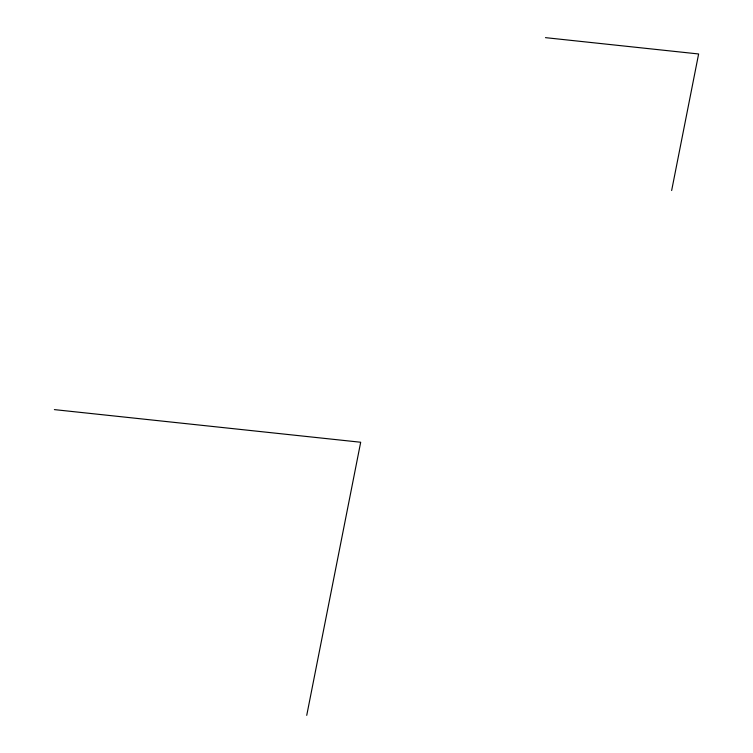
<?xml version="1.0" encoding="UTF-8"?>
<svg xmlns="http://www.w3.org/2000/svg" width="753" height="753" viewBox="0 0 753 753"><rect width="100%" height="100%" fill="white"/><g stroke="black" fill="none" stroke-linecap="round" stroke-linejoin="round"><path stroke-width="1.13" d="M306.735 715.35L360.687 442.246L54.376 409.613M671.648 190.518L698.624 53.971L545.464 37.65"/></g></svg>
